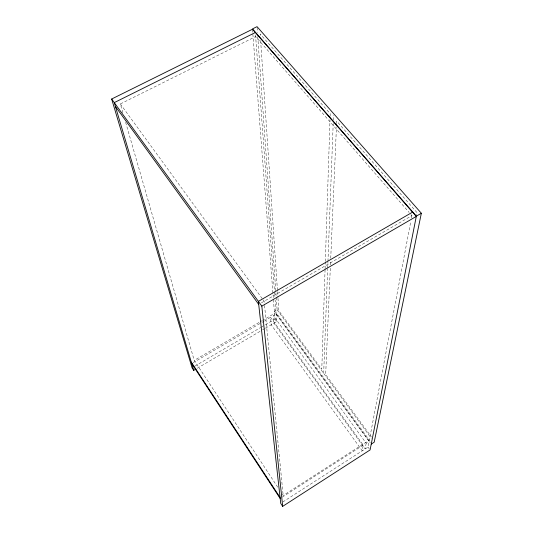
<?xml version="1.0" encoding="UTF-8"?>
<svg xmlns="http://www.w3.org/2000/svg" width="533" height="533" viewBox="0 0 533 533"><rect width="100%" height="100%" fill="white"/><g stroke="black" fill="none" stroke-linecap="round" stroke-linejoin="round"><path stroke-width="0.4" stroke-dasharray="2.67 2" d="M325.063 269.725L321.785 369.309L278.826 310.766L277.986 298.333M325.09 268.899L325.31 262.256M325.337 261.43L330.007 119.519M330.114 116.201L330.194 113.716L260.191 33.972L260.304 35.631M323.671 373.333L327.662 268.772M327.695 267.939L327.915 262.129M327.948 261.303L333.205 123.536M333.332 120.218L333.518 115.241M330.3 268.226L325.676 374.612L371.321 436.82M330.447 264.901L330.587 261.576M330.733 258.252L336.443 126.934M336.589 123.609L336.696 121.118L416.893 212.474L416.413 214.919M270.557 317.328L363.24 445.102L362.253 450.825L271.204 324.784L270.557 317.328L264.821 320.686M366.184 443.209L365.138 448.966L273.955 323.171L273.356 315.689L276.147 314.057L369.116 441.324L366.184 443.209L273.356 315.689M282.81 501.999L368.023 447.107L410.81 221.335M411.429 218.064L412.289 213.533M282.277 497.129L363.24 445.102M282.263 494.098L283.176 495.483L369.342 440.145L276.034 312.525L263.115 320.08M197.31 368.236L261.876 330.273M262.596 329.847L264.748 328.581M265.467 328.161L276.7 321.552L275.115 300.092M277.706 487.169L194.225 360.395L259.531 322.185M260.244 321.765L262.403 320.506M193.133 362.673L261.237 322.785M261.956 322.365L264.101 321.106M194.911 366.111L260.65 327.522M261.363 327.109L274.941 319.134L252.562 30.068M276.254 297.401L277.133 309.853L274.348 311.485L370.255 442.763M261.423 302.837L411.896 215.618L409.71 213.113M122.883 112.749L120.351 103.962L255.66 36.564L409.164 212.487M277.133 309.853L371.228 438.199M120.351 103.962L262.676 299.253M263.162 299.926L264.141 301.265L264.468 304.57M274.941 319.134L276.7 321.552M368.023 447.107L369.256 448.806M125.641 122.337L194.225 360.395M264.548 305.396L283.176 495.483M255.54 34.945L274.442 290.978M274.502 291.804L274.875 296.781M257.106 27.483L257.459 32.466M257.752 36.617L276.194 296.568M260.637 40.601L277.486 290.871M277.54 291.704L277.933 297.507"/><path stroke-width="0.8" d="M416.353 216.151L252.469 28.915L257.046 26.65L421.343 213.253L416.353 216.151L370.082 449.939L282.683 506.35L280.718 503.345L258.372 301.372L412.555 212.147M421.343 213.253L374.173 442.217L371.235 444.102M282.683 506.35L261.823 306.135L416.3 216.425L252.495 29.242L111.657 99.018L192.053 367.79L193.726 370.348L195.877 369.083M255.36 32.513L114.269 102.616L193.726 370.348M111.657 99.018L261.823 306.135M115.401 106.427L258.705 304.416M191.287 362.12L280.072 497.482M191.7 363.513L280.178 498.475"/></g></svg>
